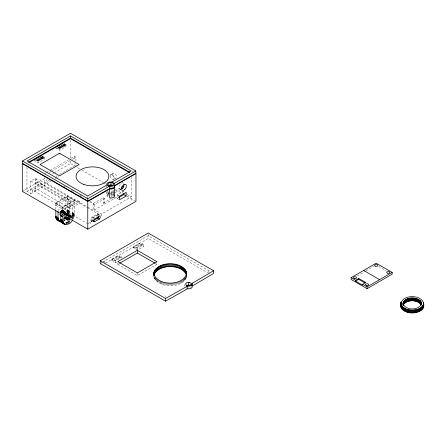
<?xml version="1.0" encoding="UTF-8"?>
<svg xmlns="http://www.w3.org/2000/svg" width="446" height="446" viewBox="0 0 446 446"><rect width="100%" height="100%" fill="white"/><g stroke="black" fill="none" stroke-linecap="round" stroke-linejoin="round"><path stroke-width="0.33" stroke-dasharray="2.23 1.67" d="M55.839 209.52L55.839 202.556L67.519 195.811L74.527 199.858L74.276 215.892L72.815 219.549L70.635 218.289M62.847 213.567L62.847 206.598L74.527 199.858M66.002 215.15L67.491 210.423L67.519 195.811M67.987 216.762L69.637 212.028L69.699 203.365L72.347 204.892L72.28 213.562L70.83 217.932L73.01 219.192M65.975 144.85L65.975 146.74L59.775 150.319L58.22 149.416L58.231 148.512L57.138 147.882M135.985 249.208L135.985 247.318L142.185 243.739L143.746 244.637L143.746 246.526L137.546 250.106L133.276 247.625L133.276 246.727L139.464 243.154L142.185 244.726L142.185 243.739M61.877 216.466L61.738 215.24M65.228 218.629C64.129 218.417 63.951 215.702 65.462 217.52M65.372 215.251L66.002 213.138L65.372 211.75L63.856 211.9L62.345 213.5L60.165 212.246M70.273 217.91L70.825 216.048L70.407 214.693L69.102 214.493L67.497 215.792L63.46 213.461L63.778 211.421L62.78 210.361L61.47 210.78L60.238 212.118L62.418 213.372M59.547 214.108L59.658 215.117M68.021 216.778C70.468 213.768 66.114 211.566 64.921 215.162M154.004 277.624C159.863 288.701 181.399 288.729 186.54 277.033M64.921 216.851L63.644 218.328L65.283 219.276M98.521 215.329A2.893 1.672 -60 0 0 97.613 213.885L91.636 217.341A2.893 1.672 -60 0 0 91.636 221.266L92.874 221.734L92.417 221.712A2.893 1.672 -60 0 1 92.417 217.787L98.393 214.336A2.893 1.672 -60 0 1 99.263 215.34M98.259 215.217A2.013 1.16 -60 0 0 98.048 215.139L92.762 218.189A2.013 1.16 -60 0 0 92.762 220.915L93.03 220.926M65.367 223.173L68.74 220.842L69.832 221.472M63.572 221.277L65.278 220.095L63.644 219.153M61.888 215.457L61.364 215.747M34.52 160.939L35.63 160.298M56.285 148.379L57.395 147.738M33.745 160.404L38.022 162.879L44.215 159.306L44.215 157.41M26.972 167.35L26.972 191.373L30.863 193.62L30.863 181.031L35.457 178.383L37.012 179.281L37.012 181.979L70.49 201.302L70.49 206.699L68.935 205.801L68.935 207.596L35.457 188.268M44.567 173.572L45.76 172.881M46.356 172.541L49.339 170.818M49.935 170.472L68.422 159.802M70.808 158.425L74.382 156.356L75.943 157.254L75.943 163.325M37.012 179.281L35.457 180.178L68.935 199.507L68.935 202.205L70.49 201.302M49.105 172.747L50.894 171.716M51.491 171.37L69.977 160.699M72.364 159.322L75.943 157.254M37.012 181.979L35.457 182.877L68.935 202.205M22.3 191.373L45.442 178.01M52.422 173.985L53.626 173.288M54.228 172.936L70.49 163.548L74.694 165.973M26.972 191.373L40.675 183.462L44.567 185.709L44.567 177.62M49.339 180.256L32.419 190.024L32.419 191.819L37.012 189.171M55.895 176.471L57.088 175.78M59.474 174.403L74.382 165.795L74.382 163.097M46.902 178.885L46.902 183.462L51.05 181.065M55.198 178.668L56.977 177.642M57.567 177.302L58.755 176.616M30.863 193.62L44.567 185.709M55.839 203.454L67.519 196.714L74.527 200.756L74.527 202.556L67.519 198.509L55.839 205.249L55.839 203.454L62.847 207.501L74.527 200.756M110.842 174.648L113.178 173.299M30.863 181.031L65.897 201.257L68.935 199.507M69.699 203.365L58.019 210.105L62.758 212.893M113.596 179.415L115.932 178.065M55.839 205.249L62.847 209.297L78.044 200.538L79.6 201.441L79.6 203.237L65.897 211.148L65.897 201.257M60.667 211.633L72.347 204.892M68.935 207.596L79.6 201.441M90.02 201.163L93.615 203.237L103.11 197.756L104.671 198.654L104.671 204.045L103.11 203.147L103.11 197.756M114.477 191.189L120.899 187.482M108.735 193.938A3.852 2.224 0 0 0 106.94 196.441L107.971 196.117L107.971 193.419M111.991 190.42L111.991 193.798L111.099 194.311L111.099 191.613M89.568 201.798L94.39 204.586L104.671 198.654M115.453 192.427L120.704 189.394M110.363 197.433L113.379 195.694L113.379 192.995M118.954 199.44L117.203 198.425L117.203 194.83L123.821 191.011L123.821 192.209M103.11 203.147L110.313 198.994M87.622 206.972L93.615 210.428L118.954 195.8M117.203 198.425L119.01 197.388M94.39 204.586L94.39 209.982L101.476 214.069L131.297 196.853L131.297 177.385M87.773 223.78L92.093 221.283M100.222 263.469L102.028 262.432M102.625 262.086L148.262 235.739L209.982 271.374M116.919 262.019L115.793 262.672L111.511 260.191L111.511 259.288L117.705 255.72L120.426 257.292L120.426 256.299L121.987 257.203L115.793 260.776L114.237 259.879L120.426 256.299M105.496 263.123L148.262 238.437L207.708 272.757M111.511 260.191L117.705 256.617L117.705 255.72M133.276 247.625L139.464 244.051L143.746 246.526M111.511 259.288L114.237 260.865L120.426 257.292M142.185 244.726L135.997 248.299L133.276 246.727M135.985 247.318L137.546 248.216L143.746 244.637M117.811 262.967L117.811 264.316L119.584 263.291M117.811 264.316L137.351 275.6L156.892 264.316L156.892 261.618M357.095 276.007L365.452 271.185M366.049 270.839L373.809 266.357M63.856 216.851L63.544 217.007M110.391 187.855L110.664 187.877A2.531 1.461 0 0 0 111.316 187.827M110.664 192.605L111.316 192.655A2.531 1.461 0 0 1 113.106 193.692L113.195 194.066A2.531 1.461 0 0 1 110.664 195.526L110.391 195.51M110.363 194.735L110.664 194.757A2.754 1.589 0 0 0 113.418 193.168L113.323 192.756A2.754 1.589 0 0 0 111.377 191.635L110.664 191.579A2.754 1.589 0 0 0 109.95 191.635M111.991 193.798L111.662 193.715A3.852 2.224 0 0 0 109.666 193.715M378.559 266.346L386.242 270.783M131.76 170.785L132.964 171.476M119.935 188.931L122.271 190.28M127.16 194.467L131.297 196.853M79.533 168.772L75.943 166.692L75.943 164M81.902 170.138L102.926 182.275M103.489 182.598L105.931 184.008M115.464 189.517L122.148 193.374M126.954 196.145L134.764 200.655M114.867 192.767L113.312 191.864L113.312 195.911M117.203 194.83L119.539 196.179M113.312 197.26L114.867 198.158L114.867 196.809M63.672 185.949L66.064 187.331M71.455 190.442L73.852 191.83M79.84 195.287L81.635 196.324M46.902 183.462L87.026 206.626M79.6 203.237L86.697 207.334M87.288 207.674L101.476 215.87L101.476 214.069M97.925 214.002L98.705 214.454M97.156 213.868L97.936 214.314M92.093 216.789L92.874 217.241M93.03 217.871L94.585 218.769M92.132 219.911L93.693 220.815M90.728 219.828L91.508 220.274M92.551 220.831L94.106 221.734M91.33 221.149L92.105 221.601M55.839 202.556L62.847 206.598M67.519 209.748L69.699 211.003M72.347 212.536L74.527 213.79M67.513 210.083L69.693 211.343M72.336 212.87L74.515 214.125M30.863 189.126L65.897 209.352M67.491 210.423L69.671 211.683M72.319 213.21L74.499 214.47M67.452 210.774L69.637 212.028M72.28 213.562L74.46 214.816M67.407 211.125L69.587 212.385M72.235 213.913L74.415 215.173M67.34 211.488L69.52 212.742M72.168 214.275L74.348 215.53M67.268 211.85L69.448 213.11M72.096 214.637L74.276 215.892M65.897 211.148L87.182 223.435M67.179 212.218L69.359 213.472M72.001 215L74.181 216.26M155.71 263.636L156.892 264.316M67.073 212.586L69.253 213.84M71.901 215.368L74.081 216.628M62.78 210.361L65.696 212.045M67.608 213.143L70.524 214.833M62.596 210.35L65.796 212.201M67.424 213.138L70.624 214.989M62.496 210.356L65.841 212.285M66.956 212.954L70.663 215.072M71.784 215.741L73.964 217.001M62.301 210.389L65.908 212.474M67.129 213.177L70.736 215.262M62.2 210.417L65.936 212.575M67.028 213.205L70.763 215.362M62.094 210.451L65.963 212.681M66.922 213.238L70.786 215.468M61.994 210.49L65.98 212.787M66.822 213.277L70.808 215.574M71.655 216.109L73.835 217.369M61.888 210.534L65.991 212.904M66.716 213.322L70.819 215.691M61.782 210.584L65.997 213.021M66.61 213.372L70.825 215.808M61.676 210.646L66.002 213.138M66.504 213.433L70.83 215.925M61.576 210.707L65.997 213.26M66.398 213.495L70.825 216.048M61.47 210.78L63.65 212.034M63.811 212.129L65.991 213.389M66.298 213.562L70.819 216.176M71.516 216.477L73.696 217.737M61.364 210.852L63.544 212.112M63.8 212.257L65.98 213.517M66.192 213.64L68.372 214.9M68.628 215.044L70.808 216.304M61.258 210.93L63.438 212.19M63.778 212.385L65.963 213.645M66.086 213.718L68.266 214.978M68.606 215.173L70.786 216.433M61.158 211.019L63.338 212.279M63.756 212.519L70.763 216.566M71.36 216.845L73.54 218.105M61.057 211.109L63.237 212.368M63.728 212.653L68.065 215.156M68.556 215.44L70.736 216.7M60.957 211.203L63.137 212.463M63.694 212.787L67.965 215.251M68.522 215.574L70.702 216.834M66.37 214.426L68.55 215.686M71.193 217.213L73.378 218.473M60.857 211.304L63.037 212.564M63.661 212.92L67.864 215.351M68.483 215.708L70.663 216.968M60.762 211.41L62.942 212.67M63.616 213.06L67.77 215.457M68.444 215.842L70.624 217.102M60.667 211.521L62.847 212.775M63.566 213.194L70.574 217.241M71.02 217.576L73.2 218.835M63.516 213.327L67.586 215.674M68.344 216.115L70.524 217.375M60.489 211.75L62.669 213.004M68.288 216.249L70.468 217.509M60.4 211.867L62.579 213.127M63.399 213.601L67.407 215.914M68.227 216.382L69.86 217.33M66.549 215.463L68.182 216.405M60.322 211.989L62.501 213.249M63.338 213.729L67.324 216.037M68.16 216.516L69.799 217.464M65.066 214.9L67.246 216.159M64.386 216.767L65.478 217.397M60.082 214.548L61.721 215.49M64.363 217.018L66.315 218.111M60.082 214.671L61.715 215.613M64.363 217.141L65.451 217.771M60.082 214.788L63.209 216.594M64.363 217.263L65.456 217.893M64.375 217.38L65.462 218.01M60.104 215.022L61.738 215.964M64.386 217.492L65.478 218.122M69.258 220.263L70.345 220.893M60.121 215.128L61.754 216.07M64.402 217.603L65.495 218.228M60.143 215.234L62.791 216.762M61.057 215.847L63.237 217.102M60.204 215.429L61.838 216.377M64.174 217.771L66.125 218.847M61.213 216.198L62.847 217.141M61.124 216.193L62.758 217.135M64.67 218.239L66.303 219.181M64.848 218.429L66.482 219.376M63.912 218.055L65.004 218.685M68.472 221.116L70.652 222.376M63.371 218.59L65.551 219.85M68.199 221.378L69.292 222.008M67.926 221.623L70.106 222.883M62.819 219.075L64.999 220.33M67.647 221.857L68.734 222.487M63.627 219.923L64.715 220.553M67.363 222.08L68.45 222.71M63.343 220.129L64.43 220.753M67.078 222.286L69.258 223.541M66.794 222.476L68.974 223.73M66.504 222.649L67.597 223.279M66.22 222.805L67.307 223.435M65.936 222.944L67.023 223.574M65.651 223.067L66.738 223.697M117.705 256.617L121.451 258.786M55.505 147.838L58.22 149.416M108.133 191.284L108.222 194.445A2.531 1.461 0 0 0 108.874 195.103M153.809 276.436L153.876 277.033M114.237 259.879L114.237 260.865M208.906 270.75L208.906 272.774M187.995 286.873L187.995 288.222M186.411 275.6L186.411 277.624M186.216 275.511L186.216 278.209M185.96 276.085L185.96 278.783M185.642 277.328L185.642 279.347M185.263 277.206L185.263 279.904M184.822 277.746L184.822 280.439M184.8 284.671L184.8 286.02M184.326 278.265L184.326 280.963M183.774 278.767L183.774 281.465M183.167 279.246L183.167 281.944M182.509 279.709L182.509 282.402M181.806 280.144L181.806 282.836M181.054 280.551L181.054 283.243M180.262 280.93L180.262 283.623M179.426 281.275L179.426 283.974M178.556 281.599L178.556 284.292M177.653 281.883L177.653 284.581M176.722 282.134L176.722 284.832M175.763 282.357L175.763 285.05M174.782 282.541L174.782 285.234M173.784 282.686L173.784 285.384M172.769 282.797L172.769 285.496M171.749 282.875L171.749 285.568M170.723 282.909L170.723 285.607M169.692 282.909L169.692 285.607M168.66 282.875L168.66 285.568M167.64 282.797L167.64 285.496M166.626 282.686L166.626 285.384M165.628 282.541L165.628 285.234M165.544 295.787L165.544 297.136M164.646 282.357L164.646 285.05M163.688 282.134L163.688 284.832M162.757 281.883L162.757 284.581M161.853 281.599L161.853 284.292M160.984 281.275L160.984 283.974M160.153 280.93L160.153 283.623M159.356 280.551L159.356 283.243M158.603 280.144L158.603 282.836M157.901 279.709L157.901 282.402M157.243 279.246L157.243 281.944M156.635 278.767L156.635 281.465M156.083 278.265L156.083 280.963M155.587 277.746L155.587 280.439M155.152 277.206L155.152 279.904M154.768 276.654L154.768 279.347M154.45 276.76L154.45 278.783M148.262 234.39L148.262 238.437M139.464 243.154L139.464 244.051M137.546 248.216L137.546 250.106M137.351 272.902L137.351 275.6M131.297 198.654L131.297 200.449M122.656 191.05L122.656 193.012M115.793 260.776L115.793 262.672M113.195 189.896L113.195 194.066M107.079 191.234L107.079 196.63M106.811 191.813L106.811 195.866M104.894 260.776L104.894 262.794M93.615 203.237L93.615 210.428M90.811 222.024L90.811 223.825M87.773 196.675L87.773 198.024M78.044 200.538L78.044 202.339L40.675 180.764L40.675 183.462M74.382 156.356L74.382 160.404M70.49 140.172L70.49 158.057M70.49 160.8L70.49 163.548M67.519 196.714L67.519 198.509M62.847 207.501L62.847 209.297M59.775 148.429L59.775 150.319M38.022 161.619L38.022 162.879M35.457 178.383L35.457 190.966M106.811 186.874A3.852 2.224 0 0 1 106.94 186.3M184.711 286.087A3.852 2.224 0 0 1 185.096 285.552M191.183 286.667A2.754 1.589 0 0 1 191.089 287.073M190.816 287.458A2.754 1.589 0 0 1 190.381 287.787M189.143 288.2A2.754 1.589 0 0 1 188.435 288.255M106.94 186.991A3.852 2.224 0 0 1 106.811 186.417M108.718 194.294A2.754 1.589 0 0 1 108.004 193.581L107.91 193.168A2.754 1.589 0 0 1 108.718 192.048M121.641 183.189A3.412 1.968 -60 0 1 123.732 183.378M121.017 189.032A3.412 1.968 -60 0 1 119.227 187.37A3.412 1.968 -60 0 1 121.017 183.646M113.106 186.796A2.531 1.461 0 0 1 112.453 187.448M108.133 194.066A2.531 1.461 0 0 1 108.874 193.034M110.273 175.908A2.754 1.589 60 0 0 113.195 179.543A2.754 1.589 60 0 0 113.195 175.646A2.754 1.589 60 0 0 110.273 175.908M112.609 174.559A2.754 1.589 60 0 0 115.531 178.194A2.754 1.589 60 0 0 115.531 174.302A2.754 1.589 60 0 0 112.609 174.559"/><path stroke-width="0.67" d="M59.184 220.653C56.965 220.831 55.689 218.445 55.839 216.488L55.839 210.217M61.626 221.896C59.312 222.264 57.829 219.806 58.019 217.748L58.019 211.493M63.505 223.418L61.816 222.626L60.84 220.815L60.667 213.026M72.391 220.235C70.875 224.528 62.585 227.047 62.847 220.536L62.847 214.264M153.876 275.249C158.458 263.441 182.849 263.385 186.601 275.845C187.515 259.912 153.881 259.711 153.809 275.171M186.601 273.744C182.932 286.282 157.483 286.282 153.809 273.744M400.854 302.817C398.685 314.971 420.706 316.247 423.7 306.346C425.623 293.206 398.295 293.435 400.854 306.759M400.809 305.934L401.255 304.295M421.498 303.609C419.134 310.728 405.375 310.728 403.011 303.609M423.7 303.648C420.773 312.462 403.736 312.462 400.809 303.648M421.498 303.274C419.184 295.581 402.353 296.15 403.011 305.298M421.28 302.276L421.28 304.975C417.607 299.194 406.434 299.171 403.117 305.304L403.117 302.605M66.85 216.951L66.566 218.752L67.173 219.789L68.372 219.794L69.788 218.651L67.608 217.392L66.192 218.534L68.372 219.794M67.563 217.447L66.861 218.429M93.621 220.58L98.048 217.865A2.013 1.16 -60 0 0 98.677 216.137M99.335 219.081L99.603 218.763A2.013 1.16 -60 0 0 99.603 216.037L94.318 219.086A2.013 1.16 -60 0 0 94.318 221.813L99.335 219.081L97.78 218.183M114.388 186.3A3.852 2.224 0 0 1 109.666 189.026L87.773 201.397L22.456 163.682L22.456 160.984L70.49 133.254L135.813 170.963L135.813 173.661L114.248 186.11M111.879 182.085L131.141 170.963L70.49 135.952L27.128 160.984L87.773 196L107.034 184.884M28.761 162.199L70.49 138.109L129.491 172.167M28.934 162.639L70.49 138.645L129.34 172.619M34.52 159.501L41.177 155.66M56.285 146.94L62.942 143.099M42.66 156.513L36.466 160.086L38.022 160.989L44.215 157.41L42.66 156.513L42.66 157.505L37.035 160.75M64.419 143.952L58.22 147.531L59.775 148.429L65.975 144.85L64.419 143.952L64.419 144.939L58.794 148.189M22.456 160.984L87.773 198.699L110.229 185.737M114.248 183.412L135.813 170.963M114.388 185.843A3.852 2.224 0 0 1 109.666 188.563L87.773 201.035L22.3 163.236L22.3 191.373L87.773 229.172L135.963 201.352L135.963 173.21L114.293 185.714M121.485 187.147L122.656 186.473L123.693 187.069M121.875 188.719L123.04 188.045M119.01 197.388L123.821 194.607L126.157 195.956L126.157 192.36L119.539 196.179L119.539 199.775L126.157 195.956M100.222 260.776L148.262 233.041L213.578 270.75L213.578 273.448L192.154 286.087A3.852 2.224 0 0 1 187.437 288.813L165.544 301.184L100.222 263.469L100.222 260.776L165.544 298.486L187.437 286.115A3.852 2.224 0 0 0 192.154 283.388L213.578 270.75M137.351 250.34L117.811 261.618L137.351 272.902L156.892 261.618L137.351 250.34L137.351 253.038L119.584 263.291M351.125 277.657L376.195 263.185L392.157 272.4L392.157 274.195L367.086 288.668L351.125 279.452L351.125 277.657L355.601 280.239L358.718 278.443L365.726 282.491L362.609 284.286L362.609 285.184L355.601 281.142L355.601 280.239M355.601 281.142L358.718 279.341L365.14 283.048M362.609 284.286L367.086 286.873L392.157 272.4M363.663 270.421L379.618 279.636M63.299 145.19L64.904 146.121M97.936 218.813L97.156 218.362L97.613 217.815A2.893 1.672 -60 0 0 98.365 216.321M93.549 221.227L94.585 221.824M137.351 253.038L155.113 263.291M67.697 217.274L69.877 218.534M67.519 217.503L69.699 218.763M67.424 217.615L69.604 218.869M67.324 217.715L69.504 218.975M67.229 217.821L69.409 219.075M67.129 217.916L69.308 219.17M67.028 218.005L69.208 219.265M66.922 218.088L69.102 219.348M66.822 218.172L69.002 219.432M66.716 218.245L68.896 219.504M66.61 218.317L68.79 219.571M66.504 218.378L68.684 219.638M66.398 218.434L68.578 219.694M66.298 218.49L68.478 219.744M66.086 218.573L68.266 219.833M65.986 218.607L68.166 219.867M66.426 218.947L68.065 219.889M66.231 218.98L67.965 219.911M66.041 218.986L67.77 219.928M66.404 219.281L67.586 219.923M55.839 216.488L58.019 217.748M60.667 219.276L62.847 220.536M55.845 216.817L58.025 218.072M60.673 219.605L62.853 220.859M55.867 217.135L58.047 218.389M60.695 219.923L62.875 221.177M55.901 217.442L58.08 218.702M60.728 220.229L62.908 221.489M55.951 217.737L58.131 218.997M60.779 220.525L62.958 221.785M56.018 218.027L58.197 219.287M60.84 220.815L63.02 222.069M56.09 218.3L58.27 219.56M60.918 221.088L63.098 222.348M56.179 218.562L58.359 219.822M61.007 221.35L63.187 222.61M56.285 218.813L58.465 220.073M61.113 221.601L63.293 222.855M56.402 219.047L58.582 220.307M61.225 221.835L63.404 223.095M56.531 219.27L58.71 220.525M59.474 220.965L61.108 221.913M61.358 222.058L63.538 223.312M56.67 219.477L60.857 221.891M61.498 222.264L63.678 223.518M64.051 223.736L65.138 224.366M56.826 219.666L60.617 221.857M61.648 222.454L65.439 224.645M56.988 219.845L60.383 221.801M61.816 222.626L65.205 224.589M57.166 220.001L60.154 221.729M61.994 222.788L64.982 224.516M41.539 157.756L43.145 158.687M423.432 304.696L423.7 305.934M423.655 302.817L423.655 306.759M423.566 302.41L423.566 307.171M423.432 304.886L423.432 307.578M423.248 305.287L423.248 307.985M423.031 305.683L423.031 308.376M422.763 306.067L422.763 308.766M422.457 306.441L422.457 309.139M422.111 306.809L422.111 309.502M421.726 307.16L421.726 309.853M421.459 302.94L421.459 304.964M421.386 302.605L421.386 304.629M421.303 307.495L421.303 310.193M421.135 301.953L421.135 304.651M420.957 301.635L420.957 304.328M420.846 307.812L420.846 310.511M420.74 301.323L420.74 304.016M420.494 301.017L420.494 303.715M420.349 308.119L420.349 310.812M420.216 300.721L420.216 303.419M419.903 300.442L419.903 303.135M419.825 308.403L419.825 311.096M419.563 300.169L419.563 302.867M419.273 308.665L419.273 311.364M419.19 299.913L419.19 302.605M418.794 299.667L418.794 302.366M418.688 308.911L418.688 311.609M418.37 299.439L418.37 302.132M418.086 309.134L418.086 311.832M417.924 299.221L417.924 301.92M417.45 299.026L417.45 301.725M417.45 309.334L417.45 312.027M416.96 298.848L416.96 301.541M416.804 309.507L416.804 312.206M416.452 298.686L416.452 301.379M416.135 309.663L416.135 312.362M415.928 298.541L415.928 301.24M415.449 309.792L415.449 312.49M415.388 298.419L415.388 301.117M414.836 298.313L414.836 301.011M414.752 309.892L414.752 312.59M414.273 298.229L414.273 300.927M414.044 309.97L414.044 312.668M413.698 298.168L413.698 300.866M413.33 310.026L413.33 312.718M413.124 298.129L413.124 300.821M412.611 310.048L412.611 312.746M412.544 298.106L412.544 300.799M411.965 298.106L411.965 300.799M411.892 310.048L411.892 312.746M411.385 298.129L411.385 300.821M411.179 310.026L411.179 312.718M410.805 298.168L410.805 300.866M410.465 309.97L410.465 312.668M410.236 298.229L410.236 300.927M409.757 309.892L409.757 312.59M409.673 298.313L409.673 301.011M409.121 298.419L409.121 301.117M409.06 309.792L409.06 312.49M408.581 298.541L408.581 301.24M408.374 309.663L408.374 312.362M408.057 298.686L408.057 301.379M407.705 309.507L407.705 312.206M407.544 298.848L407.544 301.541M407.053 299.026L407.053 301.725M407.053 309.334L407.053 312.027M406.585 299.221L406.585 301.92M406.423 309.134L406.423 311.832M406.139 299.439L406.139 302.132M405.815 308.911L405.815 311.609M405.715 299.667L405.715 302.366M405.319 299.913L405.319 302.605M405.236 308.665L405.236 311.364M404.946 300.169L404.946 302.867M404.684 308.403L404.684 311.096M404.606 300.442L404.606 303.135M404.293 300.721L404.293 303.419M404.154 308.119L404.154 310.812M404.015 301.017L404.015 303.715M403.764 301.323L403.764 304.016M403.663 307.812L403.663 310.511M403.552 301.635L403.552 304.328M403.374 301.953L403.374 304.651M403.229 302.276L403.229 304.975M403.206 307.495L403.206 310.193M402.783 307.16L402.783 309.853M402.398 306.809L402.398 309.502M402.052 306.441L402.052 309.139M401.746 306.067L401.746 308.766M401.478 305.683L401.478 308.376M401.255 305.287L401.255 307.985M401.077 301.998L401.077 304.696M401.077 304.886L401.077 307.578M400.943 302.41L400.943 307.171M367.086 286.873L367.086 288.668M358.718 278.443L358.718 279.341M192.02 283.199L192.02 285.897M188.73 282.402L188.73 285.1M187.103 286.037L187.103 288.735M186.54 272.551L186.54 275.684M186.411 271.96L186.411 274.658M186.216 271.38L186.216 274.073M185.96 270.8L185.96 273.498M185.642 270.237L185.642 272.93M185.263 269.685L185.263 272.378M184.822 269.144L184.822 271.843M184.326 268.62L184.326 271.319M183.774 268.118L183.774 270.817M183.167 267.639L183.167 270.337M182.509 267.182L182.509 269.875M181.806 266.747L181.806 269.445M181.054 266.34L181.054 269.038M180.262 265.961L180.262 268.659M179.426 265.61L179.426 268.308M178.556 265.292L178.556 267.99M177.653 265.002L177.653 267.7M176.722 264.751L176.722 267.449M175.763 264.534L175.763 267.232M174.782 264.35L174.782 267.048M173.784 264.199L173.784 266.898M172.769 264.088L172.769 266.786M171.749 264.015L171.749 266.714M170.723 263.976L170.723 266.675M169.692 263.976L169.692 266.675M168.66 264.015L168.66 266.714M167.64 264.088L167.64 266.786M166.626 264.199L166.626 266.898M165.628 264.35L165.628 267.048M165.544 298.486L165.544 301.184M164.646 264.534L164.646 267.232M163.688 264.751L163.688 267.449M162.757 265.002L162.757 267.7M161.853 265.292L161.853 267.99M160.984 265.61L160.984 268.308M160.153 265.961L160.153 268.659M159.356 266.34L159.356 269.038M158.603 266.747L158.603 269.445M157.901 267.182L157.901 269.875M157.243 267.639L157.243 270.337M156.635 268.118L156.635 270.817M156.083 268.62L156.083 271.319M155.587 269.144L155.587 271.843M155.152 269.685L155.152 272.378M154.768 270.237L154.768 272.93M154.45 270.8L154.45 273.498M154.193 271.38L154.193 274.073M154.004 271.96L154.004 274.658M153.876 272.551L153.876 275.684M123.821 193.408L123.821 194.607M114.516 186.417L114.516 195.866M110.965 182.615L110.965 185.307M109.448 188.513L109.666 198.013A3.852 2.224 0 0 0 114.388 195.292M109.337 186.25L109.337 188.948M87.773 198.699L87.773 229.172M70.49 135.952L70.49 138.645M109.95 185.341A2.754 1.589 0 0 1 110.664 185.285L111.377 185.341A2.754 1.589 0 0 1 112.041 185.503M186.484 285.54A2.754 1.589 0 0 1 188.435 285.072L189.143 285.128A2.754 1.589 0 0 1 190.381 285.54M124.055 184.583A3.412 1.968 -60 0 1 121.641 188.764M108.473 185.687A2.531 1.461 0 0 1 110.664 184.956L111.316 185.006A2.531 1.461 0 0 1 112.453 185.385M59.58 153.246L40.04 164.529L59.58 175.813L79.12 164.529L59.58 153.246M111.377 182.643L110.664 182.592A2.754 1.589 0 0 0 107.91 184.181L108.004 184.588A2.754 1.589 0 0 0 109.95 185.714L110.664 185.77A2.754 1.589 0 0 0 113.418 184.181L113.323 183.769A2.754 1.589 0 0 0 111.377 182.643M189.143 282.43L188.435 282.379A2.754 1.589 0 0 0 185.681 283.968L185.776 284.381A2.754 1.589 0 0 0 187.721 285.501L188.435 285.557A2.754 1.589 0 0 0 191.183 283.968L191.089 283.556A2.754 1.589 0 0 0 189.143 282.43M112.593 182.252L111.662 182.029A3.852 2.224 0 0 0 106.94 184.755L107.938 185.753L109.666 186.328A3.852 2.224 0 0 0 114.388 183.601L112.593 182.252M366.317 285.395A1.539 0.892 0 0 0 368.63 284.62A1.539 0.892 0 0 0 366.317 283.851A1.539 0.892 0 0 0 366.317 285.395M354.247 278.427A1.539 0.892 0 0 0 356.56 277.657A1.539 0.892 0 0 0 354.247 276.888A1.539 0.892 0 0 0 354.247 278.427M375.108 266.061A1.539 0.892 0 0 0 377.684 265.66A1.539 0.892 0 0 0 375.794 264.573A1.539 0.892 0 0 0 375.108 266.061M387.49 273.169A1.539 0.892 0 0 0 389.804 272.4A1.539 0.892 0 0 0 387.49 271.625A1.539 0.892 0 0 0 387.49 273.169M83.792 184.404A16.407 9.472 0 0 0 108.835 176.649A16.407 9.472 0 0 0 84.684 168.008A16.407 9.472 0 0 0 83.792 184.404M124.601 189.656A3.412 1.968 -60 0 0 125.683 184.371A3.412 1.968 -60 0 0 121.646 187.95A3.412 1.968 -60 0 0 124.601 189.656"/></g></svg>
